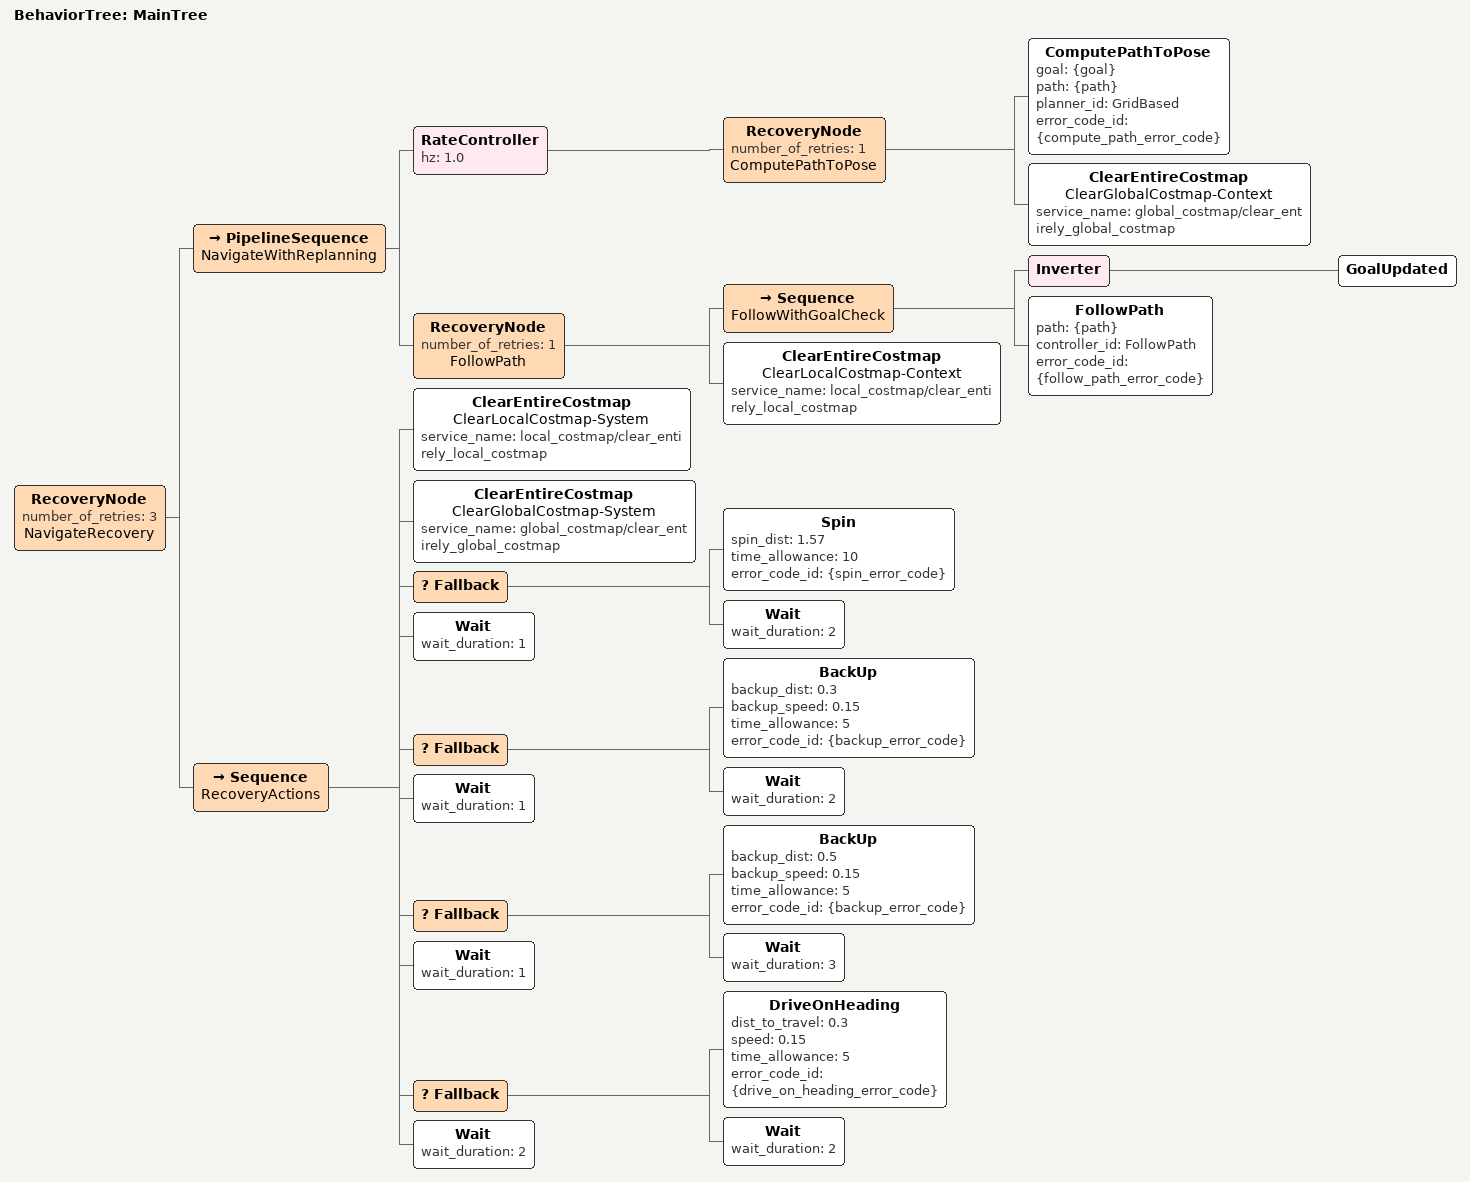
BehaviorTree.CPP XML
<root main_tree_to_execute="MainTree">
  <BehaviorTree ID="MainTree">

    <RecoveryNode number_of_retries="3" name="NavigateRecovery">

      <!-- Normal navigation pipeline: plan then follow, replanning at 0.5 Hz (every 2 s) -->
      <PipelineSequence name="NavigateWithReplanning">

        <RateController hz="1.0">
          <RecoveryNode number_of_retries="1" name="ComputePathToPose">
            <ComputePathToPose goal="{goal}" path="{path}" planner_id="GridBased"
                               error_code_id="{compute_path_error_code}"/>
            <ClearEntireCostmap name="ClearGlobalCostmap-Context"
                                service_name="global_costmap/clear_entirely_global_costmap"/>
          </RecoveryNode>
        </RateController>

        <RecoveryNode number_of_retries="1" name="FollowPath">
          <Sequence name="FollowWithGoalCheck">
            <Inverter>
              <GoalUpdated/>
            </Inverter>
            <FollowPath path="{path}" controller_id="FollowPath"
                        error_code_id="{follow_path_error_code}"/>
          </Sequence>
          <ClearEntireCostmap name="ClearLocalCostmap-Context"
                              service_name="local_costmap/clear_entirely_local_costmap"/>
        </RecoveryNode>

      </PipelineSequence>

      <Sequence name="RecoveryActions">

        <!-- Step 1: clear stale costmap inflation data -->
        <ClearEntireCostmap name="ClearLocalCostmap-System"
                            service_name="local_costmap/clear_entirely_local_costmap"/>
        <ClearEntireCostmap name="ClearGlobalCostmap-System"
                            service_name="global_costmap/clear_entirely_global_costmap"/>

        <!-- Step 2: spin to break stuck orientation — Fallback to Wait if blocked -->
        <Fallback>
          <Spin spin_dist="1.57" time_allowance="10"
                error_code_id="{spin_error_code}"/>
          <Wait wait_duration="2"/>
        </Fallback>

        <!-- Step 3: pause for costmap to refresh -->
        <Wait wait_duration="1"/>

        <!-- Step 4: first reverse — capped at 5 s so recovery doesn't stall for 27 s -->
        <Fallback>
          <BackUp backup_dist="0.3" backup_speed="0.15" time_allowance="5"
                  error_code_id="{backup_error_code}"/>
          <Wait wait_duration="2"/>
        </Fallback>

        <!-- Step 5: pause then longer backup before retry -->
        <Wait wait_duration="1"/>
        <Fallback>
          <BackUp backup_dist="0.5" backup_speed="0.15" time_allowance="5"
                  error_code_id="{backup_error_code}"/>
          <Wait wait_duration="3"/>
        </Fallback>

        <!-- Step 6: drive forward — escapes robot backed hard into rear wall -->
        <Wait wait_duration="1"/>
        <Fallback>
          <DriveOnHeading dist_to_travel="0.3" speed="0.15" time_allowance="5"
                          error_code_id="{drive_on_heading_error_code}"/>
          <Wait wait_duration="2"/>
        </Fallback>
        <Wait wait_duration="2"/>

      </Sequence>

    </RecoveryNode>

  </BehaviorTree>
</root>
